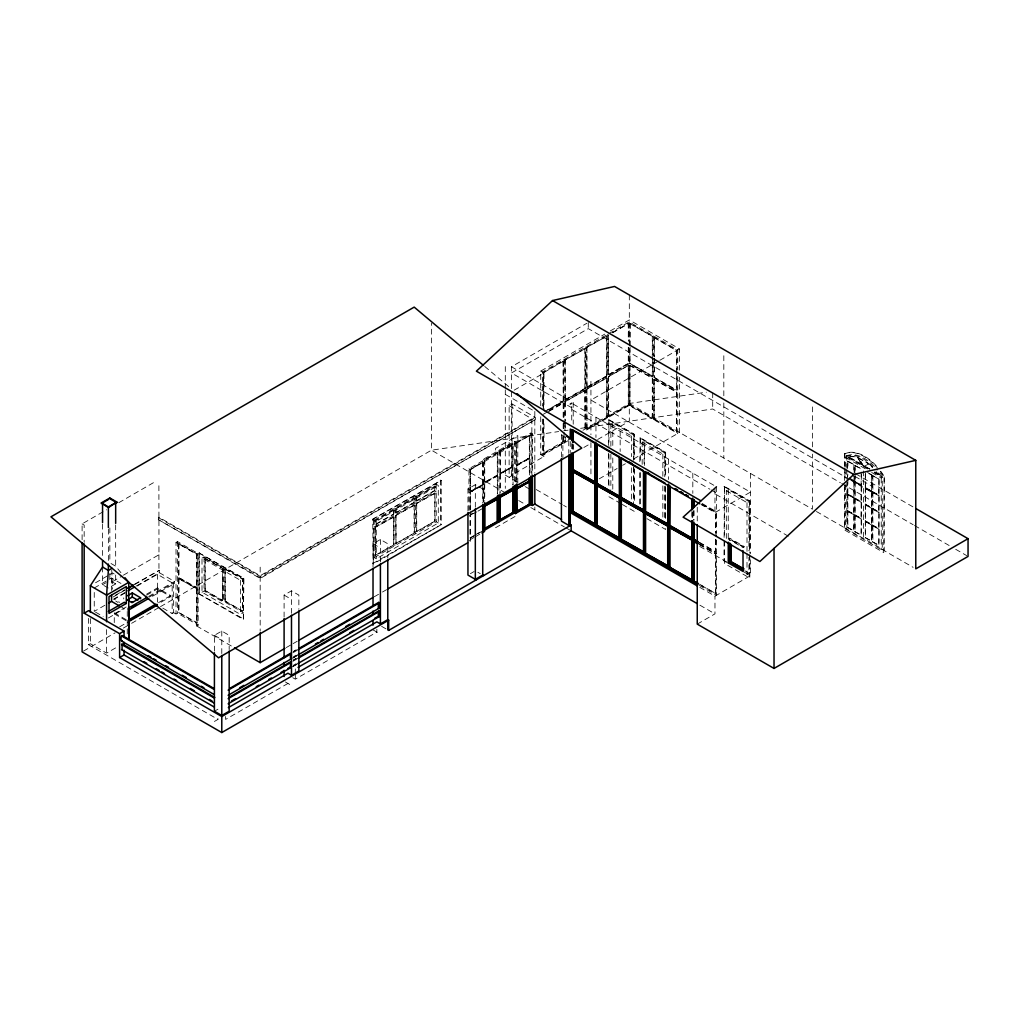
<?xml version="1.0" encoding="UTF-8"?>
<svg xmlns="http://www.w3.org/2000/svg" width="1019" height="1019" viewBox="0 0 1019 1019"><rect width="100%" height="100%" fill="white"/><g stroke="black" fill="none" stroke-linecap="round" stroke-linejoin="round"><path stroke-width="0.75" stroke-dasharray="5 3.75" d="M82.106 539.688L82.106 523.881L106.549 509.767M118.777 502.711L155.461 481.528M512.086 403.995L512.086 475.606L509.131 477.312L509.131 405.702L512.086 403.995L535.408 417.497L535.408 419.548L260.176 578.448L158.289 519.626L158.888 517.244L260.176 575.722L534.822 417.115M158.289 519.626L260.176 577.773L535.408 419.548M95.557 582.753L108.587 575.226M109.899 574.474L112.498 572.971L116.561 575.315M94.245 588.001L111.555 578.015L120.955 583.441M102.55 567.048L102.55 584.728L106.193 582.626M176.02 542.439L177.484 541.586L198.157 553.521L198.157 625.131L196.68 625.984L196.68 554.374L176.02 542.439L176.02 614.049L177.484 613.196L198.157 625.131M112.587 581.531L122.14 576.015M123.414 575.175L158.977 554.744L158.888 483.477M178.669 543.636L197.278 554.03L196.985 588.129L178.669 577.556L178.669 543.636L196.985 554.196L196.985 588.129M115.669 575.034L115.669 583.874L108.371 588.09L102.55 584.728M115.313 595.313L124.866 589.797M134.419 584.282L159.333 570.309L159.333 572.703L136.138 586.091M112.943 597.096L125.222 590.001M134.775 584.498L159.333 570.309M511.487 388.596L511.487 366.764L586.906 323.227M125.222 592.396L112.943 599.478L118.013 602.407M125.057 592.994L114.268 599.223L119.643 602.331M137.183 586.001L157.41 574.321L172.173 582.843L172.173 613.54L173.65 612.686L176.02 614.049M104.893 605.248L94.245 611.4L94.245 591.122M196.68 554.374L198.157 553.521M199.049 553.011L243.936 578.244L243.35 619.501L199.049 593.924L199.049 553.011L243.35 578.588L243.35 619.501M849.489 479.439L588.269 328.627L511.487 372.967L573.213 408.594L571.735 409.447L709.874 489.209M202.004 558.119L204.067 556.934L223.263 568.016L224.155 567.507L224.155 601.605L243.35 612.686L240.395 614.393L202.004 592.217L202.004 558.119L240.395 580.282L243.936 578.244M204.959 558.463L222.677 568.347L222.384 600.573L204.959 590.523L204.959 558.463L222.677 568.347M146.621 594.141L157.41 587.912L170.695 595.593L170.695 596.612L158.569 603.617M114.268 622.609L114.268 613.846L126.407 606.84M146.621 595.172L157.41 588.944L170.695 596.612M108.332 617.985L124.305 608.763L121.758 607.299M178.669 577.556L197.278 587.963M178.669 578.588L197.278 588.982L196.985 623.08L178.669 612.508L178.669 578.588L197.278 588.982M148.621 596.446L174.542 581.48L174.542 583.53L149.984 597.707M149.258 597.096L173.65 583.021L174.542 583.53M540.732 405.766L540.732 371.082L604.789 334.105M610.241 330.958L629.322 319.941L679.533 348.918L679.533 370.992M606.114 335.213L542.35 372.024L542.35 406.059M608.827 333.646L629.182 321.902L677.75 349.937L677.75 370.063M547.521 410.135L563.469 400.926L563.176 361.032L543.242 372.534L543.242 410.67M564.946 360L585.173 348.664L585.173 388.392L565.239 399.907L564.946 360L585.173 348.664M586.651 347.466L606.878 336.13L606.878 375.858L586.944 387.373L586.651 347.466L606.878 336.13M612.343 332.64L628.29 323.431L628.583 341.085M563.469 361.197L543.535 372.699L543.535 407.664M612.636 332.805L628.583 323.596M514.2 390.15L543.98 372.967L543.98 410.797M629.767 345.849L630.06 323.431L652.58 336.436L652.58 376.164L629.767 363.324L629.767 347.441M158.569 602.598L170.695 595.593M88.602 618.393L88.602 644.734L90.347 643.728L106.587 653.103L117.019 647.09M119.669 626.8L127.757 622.138M225.033 569.035L242.751 578.919L242.458 611.145L225.033 601.095L225.033 569.035L242.458 579.098L242.458 611.145M83.482 651.103L115.109 632.837M123.363 628.073L130.241 624.099M131.617 623.31L159.13 607.426M160.505 606.636L431.457 450.194L558.654 431.559M199.049 593.924L243.936 619.157M202.004 592.217L204.067 591.033L223.263 602.114L224.155 601.605M204.959 590.523L222.677 600.408M629.767 323.596L652.58 336.436M654.058 356.688L654.351 337.455L676.871 350.46L676.871 369.528M178.669 612.508L197.278 622.915M544.566 411.498L563.469 400.926M564.946 399.728L585.173 388.392M586.651 387.195L606.878 375.858M608.356 374.661L608.356 334.945L608.356 374.661L628.583 363.324L628.583 347.441M608.649 374.839L628.583 363.324M158.289 517.576L260.176 576.397L535.408 417.497M549.139 409.88L629.182 363.668L677.75 391.716M629.767 363.324L652.58 376.164M543.242 414.313L547.228 412.007M548.553 411.243L563.176 402.798L563.176 421.866M564.946 424.019L564.946 401.779L584.881 390.264L585.173 430.158L584.881 390.264M586.651 389.245L606.878 377.909L606.878 417.637L586.944 429.139L586.651 389.245L606.878 377.909M608.356 376.712L628.583 365.375L628.583 405.103L608.649 416.605L608.356 376.712L628.583 365.375M548.846 411.409L563.469 402.964L563.469 422.044M564.946 401.779L585.173 390.443M629.767 365.375L652.58 378.202L652.287 418.096L629.767 405.103L629.767 365.375L652.58 378.202M225.033 601.095L242.751 610.98M372.725 519.231L441.24 480.357L441.24 524.683L373.311 563.902L372.725 519.231L441.24 480.357M374.202 520.085L436.221 484.28L438.285 485.477L438.285 522.989L376.266 558.794L374.202 557.597L374.202 520.085L376.266 521.282L438.285 485.477M393.398 510.022L375.081 520.594L375.081 524.683L393.691 514.289L393.398 510.022L393.398 514.111L375.081 524.683M395.754 508.659L414.364 498.266L414.364 502.354L396.047 512.926L395.754 508.659L414.364 498.266M416.427 496.724L435.037 486.33L435.037 490.419L416.72 500.991L416.427 496.724L435.037 486.33M393.691 510.201L375.387 520.773L375.387 524.861M483.414 502.214L483.414 459.251L514.417 441.342L515.461 441.94L530.963 432.986L532.44 433.839L532.44 473.631M468.944 510.175L468.944 468.791L497.883 452.092M499.947 450.895L513.385 443.138M497.59 452.933L484.445 460.18L497.59 452.933L497.59 475.109L484.445 482.344L497.59 475.109M499.947 451.239L513.092 443.991L513.092 466.154L500.253 473.568L499.947 451.239L513.092 443.991M483.121 501.501L482.828 461.976L469.976 469.39L469.976 491.553L483.121 484.305L469.976 491.553M516.493 442.539L529.931 434.782M483.121 462.142L470.268 469.568L470.268 508.914M516.493 442.883L529.625 435.635L529.625 457.798L516.786 465.212L516.493 442.883L516.786 465.212M395.754 512.748L414.364 502.354M416.427 500.813L435.037 490.419M468.944 468.791L470.421 469.644L532.44 433.839M658.465 361.083L590.931 400.072L750.404 492.139L714.969 512.595L701.187 504.647M659.841 360.293L679.533 348.918M374.202 526.899L436.221 491.094M375.081 527.422L393.691 517.015L393.691 544.974L375.387 555.546L375.081 527.422L393.691 517.015M395.754 515.487L414.364 505.08L414.364 533.039L396.047 543.611L395.754 515.487L414.364 505.08M416.427 503.552L435.037 493.145L435.037 521.104L416.72 531.676L416.427 503.552L435.037 493.145M654.058 358.28L654.058 377.348L676.871 390.188L676.871 371.107M654.058 379.399L676.871 392.226L676.578 432.12L654.058 419.127L654.058 379.399L676.871 392.226M214.41 651.141L214.41 635.334L221.785 631.067L229.173 635.334L229.173 649.562M284.097 617.017L284.097 595.096L291.485 590.829L298.86 595.096L298.86 609.324M373.018 567.252L373.018 543.764L380.405 539.497L387.78 543.764L387.78 557.992M467.95 510.876L467.95 488.954L475.325 484.687L482.713 488.954M561.405 456.92L561.405 434.998L562.883 434.145L562.883 457.633M499.947 473.402L513.092 466.154M497.59 475.784L484.445 483.031L497.59 475.784L497.59 493.795M499.947 496.584L499.947 474.077L512.799 466.664L513.092 484.84M499.947 474.077L513.092 466.829M516.493 465.046L529.625 457.798M469.976 492.241L483.121 484.993L469.976 492.241L469.976 510.239M516.493 482.229L516.493 465.721L529.332 458.308L529.625 474.981M516.493 465.721L529.625 458.486M540.732 416.796L540.732 454.627L566.628 439.686M582.983 430.235L629.322 403.486L706.409 392.188M543.242 419.076L543.242 454.028L563.469 442.692L563.469 436.336M586.651 428.974L606.878 417.637M608.356 416.44L628.583 405.103M543.242 454.028L563.469 442.692M568.131 440.692L542.35 455.569L542.35 415.344M629.767 405.103L652.58 417.93M511.487 391.716L511.487 475.262L543.98 456.512L543.98 420.248M608.509 445.239L608.942 419.675L634.34 434.336L634.34 459.645M375.081 555.38L393.691 544.974M395.754 543.445L414.364 533.039M416.427 531.51L435.037 521.104M374.202 557.597L436.221 521.792L438.285 522.989M610.865 446.309L610.865 424.031L612.788 422.923L633.461 434.858L633.461 460.308M372.725 563.558L441.24 524.683M654.058 377.348L676.871 390.188M583.849 447.468L590.74 443.494M597.631 439.507L629.322 421.216L629.182 348.192M472.549 513.258L469.976 514.748L469.976 537.93L473.835 535.714M473.835 513.207L469.976 515.423L476.701 511.895M477.975 511.143L483.121 508.175M654.058 419.127L676.871 431.954M610.865 424.031L631.538 435.966L633.461 434.858M608.509 419.93L634.34 434.336M639.805 461.734L640.25 437.75L665.649 452.411L665.649 477.72M475.121 534.962L480.255 531.994M470.268 538.108L476.701 534.389M477.975 533.65L483.121 530.682M470.23 539.662L474.115 537.421M475.402 536.682L480.573 533.689M286.288 647.562L291.778 644.39M293.154 643.6L297.281 641.218M374.228 596.79L381.106 592.829M382.482 592.026L386.596 589.657M642.174 464.371L642.174 442.093L644.084 440.985L664.757 452.92L664.757 476.79M495.552 527.74L517.792 514.901M293.497 651.408L296.249 649.816M293.396 651.65L296.134 650.058M292.912 652.784L296.605 650.644M599.197 478.841L617.119 468.498M622.634 465.314L625.386 463.721M633.652 458.945L679.533 432.464L679.533 377.297M293.396 656.758L296.134 655.179M292.912 657.892L297.828 655.051M292.644 658.223L296.771 655.841M293.497 659.93L296.249 658.35M293.396 660.172L296.134 658.592M292.912 661.306L296.605 659.178M293.396 665.292L296.134 663.7M214.41 711.237L217.951 709.186M292.912 666.413L297.828 663.573M292.644 666.744L296.771 664.363M642.174 442.093L662.847 454.028L664.757 452.92M639.805 438.004L665.649 452.411M214.41 721.465L217.951 719.414L217.951 716.497M470.409 573.659L474.102 571.532M287.944 683.443L225.632 719.414L225.632 716.497M292.759 677.699L295.319 679.176L376.852 632.098L376.852 629.182M726.33 562.297L723.974 560.934L724.42 486.343L749.806 501.004L749.806 553.202M726.33 538.427L726.33 490.687L728.254 489.579L748.927 501.514L748.927 550.846M726.33 490.687L747.003 502.622L748.927 501.514M723.974 486.598L749.806 501.004M844.458 466.358L844.458 453.773L848.33 452.525A41.486 23.947 60 0 1 877.792 467.543M867.602 468.931L845.795 456.334L846.827 455.735A38.76 22.38 60 0 1 875.958 467.938M845.795 467.071L845.795 457.531L846.827 456.932M848.152 457.009L862.571 464.995L848.152 457.009L848.84 456.729A37.512 21.654 60 0 1 857.348 457.365L862.571 464.995M847.566 468.562L847.859 461.11L854.151 464.74L854.151 474.943M848.547 456.894A37.512 21.654 60 0 1 857.055 457.544L858.113 457.658M858.584 458.104L868.137 463.288L858.584 458.104L863.208 465.708L868.137 463.288M847.566 461.276L854.151 464.74M854.852 465.492L861.437 468.957L854.852 465.492L854.852 481.516L861.144 485.146L861.437 471.861M729.731 538.172L728.254 539.026L743.017 547.547L744.494 546.693L729.731 538.172L729.731 541.356M863.208 465.708L858.877 457.939M699.161 542.528L715.555 551.98L715.847 539.102M868.022 468.485L864.176 466.269L869.602 469.058M872.633 467.237A37.512 21.654 60 0 0 869.666 464.486L868.608 464.053L869.373 464.651A37.512 21.654 60 0 1 872.34 467.403M699.161 544.566L715.847 553.865L715.847 593.593L699.161 584.295M854.151 476.395L853.846 480.943L853.846 473.657M851.336 480.166L854.151 481.452L853.846 497.641L847.566 494.011L847.566 482.356M854.852 481.516L861.437 484.98M854.852 482.204L861.437 485.655L861.144 501.857L854.852 498.227L854.852 482.204L861.437 485.655M869.054 473.682L871.869 474.969L871.576 491.171L865.284 487.541L865.284 471.504M872.57 475.72L879.155 479.185L878.862 495.374L872.57 491.744L872.57 475.72L879.155 479.185M874.429 472.192L878.276 474.408L878.174 473.657A37.512 21.654 60 0 0 876.404 471.389M847.566 494.011L854.151 497.476M847.566 494.699L854.151 498.164L853.846 514.353L847.566 510.723L847.566 494.699L854.151 498.164M871.691 472.485L881.231 477.987L882.263 477.389L874.085 472.676M844.458 486.802L844.458 529.905L883.74 552.578L884.186 476.204L880.76 471.249M865.284 487.541L871.869 490.992M865.284 488.216L871.869 491.68L871.576 507.882L865.284 504.239L865.284 488.216L871.869 491.68M854.852 498.227L861.437 501.692M854.852 498.915L861.437 502.367L861.144 518.569L854.852 514.939L854.852 498.915L861.437 502.367M872.57 491.744L879.155 495.209M872.57 492.432L879.155 495.896L878.862 512.086L872.57 508.456L872.57 492.432L879.155 495.896M847.566 510.723L854.151 514.187M847.566 511.411L854.151 514.862L853.846 531.065L847.566 527.434L847.566 511.411L854.151 514.862M865.284 504.239L871.869 507.704M865.284 504.927L871.869 508.392L871.576 524.581L865.284 520.951L865.284 504.927L871.869 508.392M747.003 553.546L747.003 574.232L748.927 573.124L748.927 557.215M747.003 574.232L749.806 575.34M854.852 514.939L861.437 518.404M699.811 587.39L714.969 596.14L750.404 575.684L750.404 559.928M854.852 515.614L861.437 519.079L861.144 535.281L854.852 531.651L854.852 515.614L861.437 519.079M872.57 508.456L879.155 511.92M872.57 509.143L879.155 512.595L878.862 528.797L872.57 525.167L872.57 509.143L879.155 512.595M844.458 527.689L884.186 550.107L884.186 476.204M847.566 527.434L854.151 530.899M845.795 484.585L845.795 529.141L846.827 528.543L846.827 480.802M865.284 520.951L871.869 524.416M865.284 521.639L871.869 525.103L871.576 541.293L865.284 537.663L865.284 521.639L871.869 525.103M854.852 531.651L861.437 535.102M697.251 624.112L714.969 613.871L714.969 596.14M872.57 525.167L879.155 528.632M872.57 525.842L879.155 529.307L878.862 545.509L872.57 541.879L872.57 525.842L879.155 529.307M865.284 537.663L871.869 541.127M872.57 541.879L879.155 545.331M845.795 529.141L881.231 549.598L882.263 548.999L882.263 476.204A38.76 22.38 60 0 0 876.926 469.02M864.176 466.269L868.901 463.887M844.458 453.773L847.884 452.78A41.486 23.947 60 0 1 877.346 467.797M564.934 430.642L568.08 430.184M580.639 428.349L712.701 409.001L840.382 482.713M654.058 337.62L676.578 350.625L676.578 372.878M869.997 469.122L846.827 455.735L846.827 468.065M875.448 472.268L882.263 476.204L881.231 476.79A38.76 22.38 60 0 0 875.881 469.619M874.722 472.014L878.569 474.243M845.795 457.531L866.239 469.326M871.869 474.969L865.577 471.338L865.577 487.362M855.476 473.695L913.139 506.978M854.979 476.421L871.487 485.936M849.12 477.86L854.151 480.764M849.12 478.548L854.151 481.452M850.865 480.229L871.487 492.139M841.758 483.503L913.139 524.721M914.514 525.511L950.205 546.12M955.695 549.292L966.674 555.622M629.322 403.486L812.423 509.194L812.423 454.105M816.423 511.5L846.381 528.797M881.817 549.254L913.113 567.328M540.732 371.082L543.98 372.967M511.487 366.764L571.837 401.601M573.086 404.021L713.822 485.273M711.186 489.961L716.446 492.992L714.969 493.846L788.999 536.593M702.002 503.411L716.446 511.742M702.193 504.201L715.847 512.086L715.847 537.51M701.9 504.367L715.555 512.264L715.555 532.912M505.297 394.366L533.485 410.644M561.405 434.998L563.864 436.425M509.131 405.702L531.867 418.822L531.867 474.523M743.908 547.037L730.61 539.713L743.615 547.216M699.454 542.35L715.847 551.814M699.378 543.675L716.446 553.521M699.454 544.401L715.847 553.865M744.787 570.742L748.927 573.124M540.732 454.627L543.98 456.512M699.811 546.477L726.776 562.042M743.31 571.595L750.404 575.684M608.942 496.75L620.979 503.692M622.316 504.456L634.34 511.411M646.938 518.671L665.649 529.485L665.649 526.747M536.198 489.528L562.246 504.558M563.622 505.36L566.36 506.94M483.414 459.251L484.445 459.849L484.445 502.533M699.454 584.129L715.847 593.593M699.378 585.441L716.446 595.287L716.446 534.95M505.297 475.096L518.493 482.713M525.18 486.572L530.53 489.668M505.297 492.827L431.457 450.194L431.457 323.227M518.709 500.571L525.422 504.443M530.797 507.551L564.424 526.963M565.762 527.74L569.799 530.071M699.9 605.184L714.969 613.871M467.95 488.954L475.325 493.221M468.944 540.401L470.421 541.255L470.421 511.028M477.796 572.245L480.255 573.659M373.018 543.764L380.405 548.018M381.628 626.341L386.558 629.182M373.018 629.882L380.405 634.149M284.097 595.096L291.485 599.363M158.888 554.693L158.977 570.105M82.106 523.881L84.169 525.078L84.169 542.388M159.333 572.703L174.542 581.48M111.007 563.507L115.669 566.195L121.274 573.124M214.41 635.334L221.785 639.601M196.68 625.984L233.16 647.04M162.773 608.114L172.173 613.54M115.669 583.874L109.848 580.524L109.848 573.149M285.384 681.966L291.485 685.481M114.268 612.827L127.566 620.495M114.268 613.846L127.566 621.514M95.531 612.139L103.174 616.546M88.602 644.734L217.951 719.414M484.713 366.445L511.194 388.723M880.314 471.504L883.74 476.459M878.276 474.408L877.881 473.835A37.512 21.654 60 0 0 876.111 471.568M857.82 457.824L862.265 465.173M111.746 570.08L112.587 589.211M881.231 477.987L881.231 549.598M878.862 479.35L878.862 495.374M878.862 496.062L878.862 512.086M878.862 512.774L878.862 528.797M878.862 529.485L878.862 545.509M872.875 475.555L872.875 491.578M872.875 492.253L872.875 508.29M872.875 508.965L872.875 525.002M872.875 525.677L872.875 541.7M871.576 475.147L871.576 491.171M871.576 491.846L871.576 507.882M871.576 508.557L871.576 524.581M871.576 525.269L871.576 541.293M865.577 488.05L865.577 504.074M865.577 504.762L865.577 520.785M865.577 521.461L865.577 537.497M863.513 470.944L863.513 539.369M861.144 472.039L861.144 485.146M861.144 485.834L861.144 501.857M861.144 502.545L861.144 518.569M861.144 519.244L861.144 535.281M855.145 465.326L855.145 472.599M855.145 474.064L855.145 481.35M855.145 482.025L855.145 498.062M855.145 498.737L855.145 514.761M855.145 515.448L855.145 531.472M853.846 464.906L853.846 472.192M853.846 481.618L853.846 497.641M853.846 498.329L853.846 514.353M853.846 515.041L853.846 531.065M847.859 461.11L847.859 468.396M847.859 474.217L847.566 477.312L847.566 474.395M847.859 479.274L847.859 493.846M847.859 494.533L847.859 510.557M847.859 511.232L847.859 527.269M846.827 469.657L846.827 479.21M845.795 468.664L845.795 478.217M844.904 453.519L844.904 466.103M844.904 472.396L844.904 478.688M844.904 484.98L844.904 527.434M844.458 467.938L844.458 480.509M812.423 406.887L812.423 447.812M750.404 473.389L750.404 553.623M749.806 554.782L749.806 578.066L724.42 563.405L724.42 540.121M749.373 501.259L749.373 553.457M749.373 555.037L749.373 575.595M747.003 502.622L747.003 551.954M728.254 489.579L728.254 540.503M724.42 486.343L724.42 538.542M723.821 355.746L723.821 396.658M723.821 402.951L723.821 458.041M716.446 486.789L716.446 533.408M715.555 539.268L715.555 551.98M715.555 554.03L715.555 593.759M714.969 489.196L714.969 512.595M712.701 392.748L712.701 409.001M697.251 507.233L697.251 523.027M694.003 510.595L694.003 520.123M693.697 510.761L693.697 520.301M692.818 473.147L692.818 493.413M692.818 512.035L692.818 519.766M692.219 512.748L692.219 519.104M691.926 511.334L691.926 519.282M677.75 376.24L677.75 433.495L629.182 405.447L585.759 430.502L585.759 346.957M676.578 374.457L676.578 390.353M676.578 392.404L676.578 432.12M668.604 459.174L668.604 479.439M665.649 487.209L665.649 520.429M665.203 452.665L665.203 477.975M665.203 485.885L665.203 520.684M664.757 486.343L664.757 522.938M662.847 454.028L662.847 476.306M662.847 485.859L662.847 517.69M654.351 337.455L654.351 356.523M654.351 358.115L654.351 377.183M654.351 379.234L654.351 418.949M653.459 335.926L653.459 356.039M653.459 362.216L653.459 419.471M652.287 336.601L652.287 376.329M652.287 378.38L652.287 418.096M644.39 445.188L644.39 465.454M644.084 440.985L644.084 464.855M640.25 437.75L640.25 463.059M640.25 472.549L640.25 505.768M639.805 472.803L639.805 506.023M634.34 469.135L634.34 502.354M633.894 434.591L633.894 459.9M633.894 467.81L633.894 502.609M633.461 466.677L633.461 504.876M631.538 435.966L631.538 456.652M631.538 467.785L631.538 501.208M630.06 323.431L630.06 345.683M630.06 347.262L630.06 363.159M630.06 365.21L630.06 404.925M629.322 294.975L629.322 319.941M629.182 321.902L629.182 342.015M628.29 323.431L628.29 340.906M628.29 347.262L628.29 363.159M628.29 365.21L628.29 404.925M620.163 431.215L620.163 451.481M612.788 422.923L612.788 446.793M612.788 457.926L612.788 492.941M610.865 454.257L610.865 489.273M608.942 419.675L608.942 446.564M608.942 454.474L608.942 487.693M608.649 376.877L608.649 416.605M608.509 453.149L608.509 486.369M607.464 334.423L607.464 417.968M606.585 335.964L606.585 375.693M606.585 377.731L606.585 417.459M595.949 417.23L595.949 437.495M590.931 381.31L590.931 434.744M590.931 442.628L590.931 475.733M588.269 322.437L588.269 328.627M586.944 347.645L586.944 387.373M586.944 389.411L586.944 429.139M584.881 348.498L584.881 388.226M573.213 402.39L573.213 424.222M573.213 444.692L573.213 449.417M572.92 443.864L572.92 450.22M572.627 444.042L572.627 450.398M571.735 406.352L571.735 423.509M571.735 443.673L571.735 451.404M570.258 441.571L570.258 452.614M568.78 440.832L568.78 453.353M565.239 360.178L565.239 399.907M565.239 401.945L565.239 421.013M565.239 422.605L565.239 430.553M565.239 436.909L565.239 441.673L564.946 436.731M564.946 425.611L564.946 430.375M564.055 359.49L564.055 419.828M564.055 421.382L564.055 430.655M564.055 432.209L564.055 443.036M563.469 423.624L563.469 429.98M563.176 361.032L563.176 400.747M563.176 423.458L563.176 429.814M563.176 436.17L563.176 442.526M543.535 419.242L543.535 454.207M534.822 411.421L534.822 473.109M534.822 506.978L534.822 509.869M530.963 432.986L530.963 474.37M529.332 435.457L529.332 457.633M529.332 458.308L529.332 474.816M517.792 483.146L517.792 435.508L495.552 448.347L495.552 452.245M516.786 465.9L516.786 482.407M515.461 441.94L515.461 483.312M514.417 441.342L514.417 484.305M512.799 443.813L512.799 465.976M512.799 466.664L512.799 484.675M505.297 366.585L505.297 388.303M505.297 389.818L505.297 488.394M500.253 451.404L500.253 473.568M500.253 474.255L500.253 492.253M498.915 450.296L498.915 493.26M497.297 452.767L497.297 474.93M497.297 475.618L497.297 493.616M484.738 460.359L484.738 482.522M484.738 483.197L484.738 501.208M482.828 461.976L482.828 484.14M482.828 484.827L482.713 503.042M475.325 484.687L475.325 507.309M470.421 469.644L470.421 509.436M440.641 480.013L440.641 524.352M436.221 484.28L436.221 521.792M434.744 486.152L434.744 490.254M434.744 492.979L434.744 520.938M416.72 496.903L416.72 500.991M416.72 503.717L416.72 531.676M415.548 496.215L415.548 533.727M414.071 498.087L414.071 502.189M414.071 504.914L414.071 532.873M396.047 508.838L396.047 512.926M396.047 515.652L396.047 543.611M394.875 508.15L394.875 545.662M393.398 516.85L393.398 544.808M380.405 539.497L380.405 562.259M376.266 521.282L376.266 558.794M375.387 527.587L375.387 555.546M373.311 519.575L373.311 563.902M295.319 668.948L295.319 671.865M295.319 673.33L295.319 679.176M291.485 590.829L291.485 614.33M260.176 567.163L260.176 575.722M260.176 576.397L260.176 631.207M240.395 580.282L240.395 614.393M225.326 568.869L225.326 600.917M223.263 568.016L223.263 602.114M222.384 568.526L222.384 600.573M221.785 631.067L221.785 653.829M205.252 558.297L205.252 590.345M204.067 556.934L204.067 591.033M199.635 552.667L199.635 593.593M196.985 589.16L196.985 623.08M178.962 543.458L178.962 577.391M178.962 578.41L178.962 612.343M177.484 541.586L177.484 613.196M173.65 583.021L173.65 612.686M157.41 574.321L157.41 587.912M157.41 588.944L157.41 602.089M127.26 611.362L127.26 636.34M123.732 597.898L123.732 598.93M115.669 524.938L115.669 566.195M111.555 578.015L111.555 590.498M109.848 527.931L109.848 562.845M108.371 529.154L108.371 562.475M106.587 629.602L106.587 653.103M102.55 524.199L102.55 557.533M90.347 618.66L90.347 643.728M845.795 456.334A38.76 22.38 60 0 1 872.939 466.447"/><path stroke-width="1.5" d="M122.267 640.645C120.777 643.677 120.484 634.404 122.267 635.525L213.455 688.182M122.076 649.651L122.076 643.791L214.818 697.493M378.635 602.433C382.023 601.885 376.864 616.457 378.635 602.433L298.885 648.479M378.635 610.967C381.972 610.381 376.915 624.914 378.635 610.967L298.885 657M379.348 608.076L297.828 655.051M90.347 612.394L90.347 585.759L102.55 567.048L102.55 560.705M697.251 524.607L697.251 624.112L774.032 668.439L968.05 556.425L968.05 538.682L915.775 568.869L915.775 460.359L614.559 286.454L552.54 300.554L476.395 371.171L700.83 500.749M915.775 460.359L853.769 474.472L759.894 561.507L683.112 517.181L716.446 486.789M101.365 502.889L109.848 497.998L116.841 502.036L108.371 507.615L101.365 502.889L108.957 507.271M101.365 503.577L108.523 499.437M116.841 502.036L108.371 506.94L108.371 527.562M112.014 568.309L108.371 570.411L106.587 595.134L106.587 621.768M125.006 577.735L128.738 582.346L106.587 595.134L90.347 585.759M84.169 543.968L84.169 613.196L88.602 610.636L124.038 631.092L124.038 637.461M127.592 588.23L133.056 585.072M127.948 588.434L133.413 585.275M127.948 590.816L134.775 586.88M108.893 602.942L111.555 601.414L119.198 605.821M127.4 595.784L132.292 592.956L140.558 597.733L140.558 598.752M127.4 599.873L132.292 597.045L137.807 600.229M108.332 611.515L124.305 602.293L126.318 603.452L126.318 586.536L109.02 596.535L109.02 613.438L126.318 603.452M140.558 597.733L131.999 602.675L127.859 600.293M147.245 597.236L128.152 608.267L128.152 610.305L148.621 598.497M131.731 607.222L135.782 604.878M128.904 619.718L155.869 604.152M128.904 620.737L157.219 604.394M129.095 621.361L157.41 605.006M84.169 613.196L119.605 633.652L124.038 631.092M119.605 633.652L119.605 657.522L124.038 654.962L213.863 706.829M570.258 404.097L571.735 403.244M572.92 429.572L572.627 442.45M568.78 439.265L570.258 438.412L570.258 429.05L699.811 503.845M497.59 498.291L484.445 505.539L497.59 498.291L497.59 495.285M513.092 489.337L499.947 496.584L513.092 489.337L513.092 486.343M497.59 498.979L484.445 506.226L497.59 498.979L497.59 521.486L484.445 528.721L497.59 521.486M499.947 497.272L513.092 490.024L513.092 512.532L500.253 519.945L499.947 497.272L513.092 490.024M516.493 485.235L516.493 488.228L529.625 480.981L529.625 477.987M516.493 488.228L529.625 480.981M516.493 488.916L529.625 481.669L529.625 504.176L516.786 511.589L516.493 488.916L529.625 481.669M572.627 453.57L572.627 469.466L595.363 482.254L595.363 442.526M572.627 471.504L595.363 484.292L595.071 524.199L572.627 511.232L572.627 471.504L595.363 484.292M499.947 519.779L513.092 512.532M516.493 511.423L529.625 504.176M561.545 519.499L534.822 504.074L532.44 505.449L530.963 504.596L515.461 513.551L514.417 512.952L483.414 530.861L484.445 531.459L484.445 504.405M481.86 532.95L484.445 531.459M234.51 647.817L260.176 662.643L284.912 648.364M298.656 640.429L372.852 597.58M387.972 588.855L467.67 542.847M230.154 688.156L290.644 653.243M228.141 690.169L290.453 654.198L290.453 659.318L228.141 695.289M297.828 649.931L379.361 602.866M572.627 469.466L595.363 482.254M239.771 687.723L243.898 685.341M315.393 644.059L318.132 642.479M320.883 640.887L323.634 639.308M345.632 626.596L349.759 624.227M619.577 496.228L619.285 456.678L596.841 443.724L596.841 483.439L619.577 496.228L619.577 456.499M228.778 697.48L290.644 661.764M596.841 485.49L619.577 498.278L619.285 538.172L596.841 525.218L596.841 485.49L619.577 498.278M228.141 698.703L290.453 662.719L290.453 667.84L228.141 703.811M297.828 658.465L379.361 611.387M231.517 701.008L235.644 698.626M256.266 686.717L259.017 685.137M268.647 679.571L271.398 677.992M281.015 672.438L283.766 670.846M287.893 668.464L290.644 666.872M349.759 632.748L353.886 630.366M374.508 618.457L377.259 616.864M297.828 663.573L379.361 616.508M228.332 707.619L287.944 673.215L291.485 675.253L298.86 670.999L298.86 610.903M298.045 667.381L376.852 621.87L380.405 623.921L387.78 619.654L388.672 620.163L388.672 630.404L387.78 629.882L387.78 559.571M698.066 584.689L571.735 511.742L570.258 512.595L697.047 585.798M572.627 511.232L595.363 524.021M214.41 652.733L214.41 711.237L221.785 715.491L229.173 711.237L229.173 651.141M645.562 471.504L645.269 511.411L668.005 524.199L645.269 511.411M119.605 657.522L221.785 716.523L388.672 620.163M483.605 575.595L482.713 575.085L475.325 579.34L475.325 508.876M82.106 542.847L82.106 651.893L221.785 732.546L571.149 530.848L571.149 525.052L568.78 525.384L568.78 454.92M388.672 630.404L571.149 525.052M621.055 497.425L643.791 510.213L621.055 497.425L621.055 457.697L643.498 470.651L643.498 510.379M621.055 499.476L643.791 512.264L621.055 499.476L621.055 539.204L643.791 551.98L621.055 539.204M596.841 525.218L619.577 538.007M668.005 484.471L667.712 524.365M669.776 485.49L669.483 525.384L691.926 538.35L692.219 520.696M645.269 513.449L668.005 526.237L645.269 513.449L645.269 553.177L668.005 565.965L645.269 553.177M669.483 525.384L692.219 538.172M669.483 527.434L692.219 540.223L691.926 580.117L669.483 567.163L669.483 527.434L692.219 540.223M693.697 521.894L693.697 539.369L698.091 541.56M697.798 583.505L693.697 581.136L693.697 541.42L698.091 543.611M669.483 567.163L692.219 579.951M693.697 581.136L698.091 583.339M728.254 542.21L728.254 562.896L729.731 562.042L743.157 569.799M730.61 544.388L730.61 561.533L743.908 568.869M915.877 508.57L968.05 538.682M552.54 300.554L853.769 474.472M629.271 462.104L631.907 463.632M646.887 472.268L649.523 473.797M675.062 488.534L677.699 490.063M680.348 491.591L682.985 493.107M685.621 494.635L688.271 496.164M573.939 430.502L595.071 442.692L595.071 482.42M646.594 472.447L665.076 483.108M674.769 488.712L677.406 490.228M680.042 491.757L682.692 493.285M685.328 494.814L687.965 496.329M566.564 436.272L570.258 438.412M596.841 483.439L619.285 496.406M693.697 539.369L697.798 541.739M571.735 469.976L698.066 542.91M730.61 561.533L743.615 569.035M693.697 541.42L697.798 543.777M728.254 562.896L743.017 571.417L743.017 550.731M569.672 525.906L561.405 521.129L561.405 458.486M571.149 530.848L697.162 603.592M482.828 530.517L483.121 504.494M476.217 579.849L467.95 575.085L467.95 512.442M110.434 499.017L116.841 502.724M102.55 567.048L108.371 570.411L108.371 564.067M121.528 635.958L214.079 689.392M148.124 655.574L150.85 657.14M153.563 658.72L156.289 660.287M165.817 665.789L168.543 667.356M182.146 675.215L186.235 677.571M201.202 686.22L203.927 687.787M121.528 641.066L214.079 694.499M121.528 644.479L214.079 697.913M144.048 661.739L146.761 663.318M156.289 668.821L159.015 670.387M161.741 671.954L164.454 673.534M173.982 679.023L176.707 680.603M190.311 688.462L194.4 690.818M209.366 699.454L212.092 701.034M121.528 649.6L214.079 703.034M483.503 365.426L414.185 307.114L50.95 516.824L218.537 657.815L581.773 448.093L517.104 393.691M774.032 548.4L774.032 668.439M730.916 544.21L730.916 561.367M729.731 542.949L729.731 562.042M694.003 499.476L694.003 507.411M694.003 523.307L694.003 539.204M694.003 541.242L694.003 580.97M693.697 499.641L693.697 507.589M692.818 498.113L692.818 508.94M692.818 522.862L692.818 581.658M692.219 498.444L692.219 509.576M691.926 498.622L691.926 509.742M691.926 520.862L691.926 538.35M691.926 540.388L691.926 580.117M669.776 487.082L669.776 525.218M669.776 527.269L669.776 566.984M668.604 484.127L668.604 567.672M667.712 526.415L667.712 566.131M645.562 473.096L645.562 511.232M645.562 513.283L645.562 553.011M644.39 471.695L644.39 553.686M643.498 512.43L643.498 552.158M621.348 457.531L621.348 497.259M621.348 499.297L621.348 539.026M620.163 457.709L620.163 539.713M619.285 498.444L619.285 538.172M597.134 445.137L597.134 483.273M597.134 485.324L597.134 525.052M595.949 442.182L595.949 525.728M595.071 484.471L595.071 524.199M572.92 431.152L572.92 442.284M572.92 453.404L572.92 469.288M572.92 471.338L572.92 511.067M571.735 429.751L571.735 440.577M571.735 452.958L571.735 511.742M570.258 454.194L570.258 524.53M534.822 474.701L534.822 504.074M532.44 475.223L532.44 505.449M530.963 475.962L530.963 504.596M529.332 477.809L529.332 480.815M529.332 481.503L529.332 504.01M516.786 483.898L516.786 488.407M516.786 489.082L516.786 511.589M515.461 484.904L515.461 513.551M514.417 485.897L514.417 512.952M512.799 489.846L512.799 512.353M500.253 497.438L500.253 519.945M498.915 494.852L498.915 521.906M497.297 498.8L497.297 521.308M484.738 502.711L484.738 505.704M484.738 506.392L484.738 528.899M482.713 504.609L482.713 575.085M380.405 563.838L380.405 623.921M373.018 568.819L373.018 606.394M373.018 611.094L373.018 614.228M373.018 620.495L373.018 625.195M291.485 615.17L291.485 675.253M284.097 618.584L284.097 657.739M284.097 662.426L284.097 665.56M284.097 670.26L284.097 676.527M260.176 632.774L260.176 662.643M221.785 655.408L221.785 715.491M221.785 716.523L221.785 732.546M132.292 592.956L132.292 597.045M129.044 608.776L129.044 638.442M128.738 582.346L128.738 638.747M124.038 642.237L124.038 645.422M124.038 650.198L124.038 654.962M115.669 502.724L115.669 523.358M111.555 595.172L111.555 601.414M109.848 497.998L109.848 498.673M102.55 503.577L102.55 522.62M131.744 601.847L132.559 601.911L131.744 601.847"/></g></svg>
